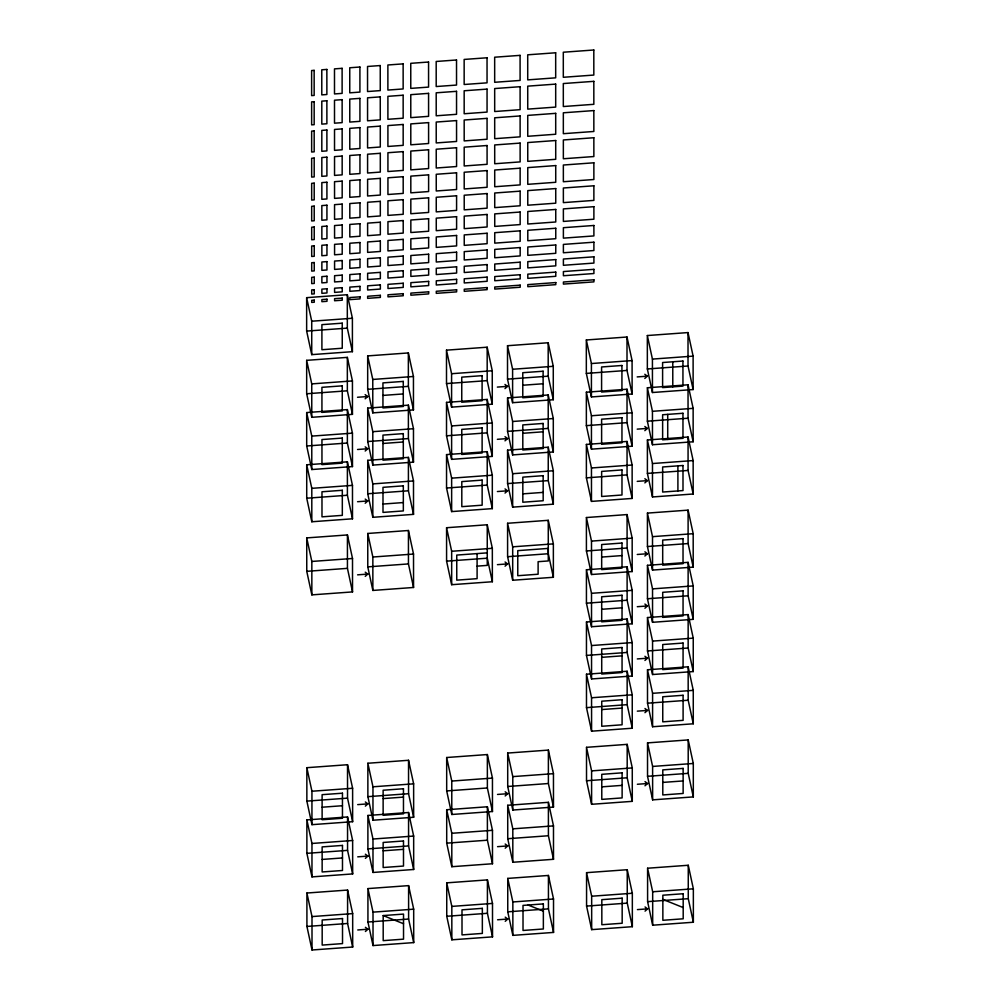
<?xml version="1.0" encoding="UTF-8"?>
<svg xmlns="http://www.w3.org/2000/svg" width="1000" height="1000" viewBox="0 0 1000 1000"><rect width="100%" height="100%" fill="white"/><g stroke="black" fill="none" stroke-linecap="round" stroke-linejoin="round"><path stroke-width="1.5" d="M365.15 398.8L367.688 396.525L365.15 394.625M365.175 451.025L367.713 448.75L365.175 446.85M365.2 503.25L367.738 500.975L365.2 499.075M504.988 388.625L507.525 386.35L504.975 384.45M505 440.85L507.55 438.575L505 436.675M365.238 576.362L367.775 574.087L365.238 572.188M505.025 493.075L507.575 490.8L505.025 488.9M644.812 378.45L647.35 376.175L644.812 374.263M644.837 430.675L647.375 428.4L644.837 426.488M505.062 566.188L507.6 563.913L505.062 562.013M644.862 482.9L647.4 480.625L644.862 478.713M365.337 806.15L367.875 803.875L365.337 801.975M644.887 556.013L647.438 553.737L644.887 551.825M365.363 858.375L367.9 856.1L365.363 854.2M644.912 608.237L647.463 605.962L644.912 604.05M644.938 660.462L647.487 658.188L644.938 656.275M505.163 795.975L507.713 793.7L505.163 791.8M365.4 931.488L367.938 929.212L365.4 927.312M644.963 712.688L647.5 710.413L644.963 708.5M505.188 848.2L507.738 845.925L505.188 844.025M645 785.8L647.537 783.525L645 781.612M505.225 921.312L507.762 919.038L505.225 917.138M645.05 911.137L647.6 908.863L645.05 906.963M306.637 297.663L347.312 294.7L352.4 318.263L352.413 351.675L311.737 354.637L306.65 331.087L306.637 297.663L311.725 321.213L311.737 354.637M311.725 321.213L352.4 318.263M306.65 331.087L347.325 328.125L352.413 351.675M306.663 360.337L347.337 357.375L352.438 380.925L352.45 414.35L311.775 417.312L306.675 393.762L306.663 360.337L311.75 383.888L311.775 417.312M367.675 355.9L408.35 352.938L413.45 376.488L413.462 409.913L372.788 412.875L367.688 389.312L367.675 355.9L372.775 379.45L372.788 412.875M446.488 350.163L487.175 347.2L492.262 370.75L492.275 404.175L451.6 407.137L446.512 383.575L446.488 350.163L451.587 373.713L451.6 407.137M507.512 345.712L548.188 342.75L553.275 366.312L553.288 399.725L512.612 402.688L507.525 379.137L507.512 345.712L512.6 369.263L512.612 402.688M586.325 339.975L627 337.013L632.087 360.575L632.112 394L591.425 396.95L586.337 373.4L586.325 339.975L591.413 363.537L591.425 396.95M647.337 335.538L688.012 332.575L693.112 356.125L693.125 389.55L652.45 392.512L647.35 368.963L647.337 335.538L652.425 359.087L652.45 392.512M311.75 383.888L352.438 380.925M372.775 379.45L413.45 376.488M451.587 373.713L492.262 370.75M512.6 369.263L553.275 366.312M591.413 363.537L632.087 360.575M652.425 359.087L693.112 356.125M306.675 393.762L347.35 390.8L352.45 414.35M367.688 389.312L408.375 386.362L413.462 409.913M446.512 383.575L487.188 380.625L492.275 404.175M507.525 379.137L548.2 376.175L553.288 399.725M586.337 373.4L627.013 370.438L632.112 394M647.35 368.963L688.025 366L693.125 389.55M357.525 397.262L367.688 396.525M382.95 395.412L403.288 393.938M497.35 387.088L507.525 386.35M522.775 385.238L543.112 383.762M637.188 376.912L647.35 376.175M306.688 412.562L347.362 409.6L352.45 433.15L352.475 466.575L311.788 469.538L306.7 445.988L306.688 412.562L311.775 436.112L311.788 469.538M367.7 408.113L408.375 405.163L413.475 428.713L413.488 462.137L372.812 465.1L367.713 441.538L367.7 408.113L372.8 431.675L372.812 465.1M446.512 402.388L487.188 399.425L492.287 422.975L492.3 456.4L451.625 459.363L446.525 435.8L446.512 402.388L451.613 425.938L451.625 459.363M507.537 397.938L548.212 394.975L553.3 418.537L553.312 451.95L512.638 454.913L507.55 431.362L507.537 397.938L512.625 421.488L512.638 454.913M586.35 392.2L627.025 389.237L632.112 412.8L632.125 446.213L591.45 449.175L586.362 425.625L586.35 392.2L591.438 415.75L591.45 449.175M647.362 387.762L688.037 384.8L693.138 408.35L693.15 441.775L652.475 444.738L647.375 421.188L647.362 387.762L652.45 411.312L652.475 444.738M311.775 436.112L352.45 433.15M372.8 431.675L413.475 428.713M451.613 425.938L492.287 422.975M512.625 421.488L553.3 418.537M591.438 415.75L632.112 412.8M652.45 411.312L693.138 408.35M306.7 445.988L347.375 443.025L352.475 466.575M367.713 441.538L408.4 438.575L413.488 462.137M446.525 435.8L487.212 432.85L492.3 456.4M507.55 431.362L548.225 428.4L553.312 451.95M586.362 425.625L627.038 422.663L632.125 446.213M647.375 421.188L688.05 418.225L693.15 441.775M382.975 443.462L403.312 441.987M522.8 433.288L543.138 431.8M357.55 449.487L367.713 448.75M497.375 439.312L507.55 438.575M637.212 429.137L647.375 428.4M306.712 464.787L347.388 461.825L352.475 485.375L352.5 518.8L311.812 521.763L306.725 498.212L306.712 464.787L311.8 488.338L311.812 521.763M367.725 460.337L408.4 457.388L413.5 480.938L413.512 514.362L372.837 517.312L367.738 493.762L367.725 460.337L372.812 483.9L372.837 517.312M446.538 454.6L487.212 451.65L492.312 475.2L492.325 508.625L451.65 511.587L446.55 488.025L446.538 454.6L451.637 478.162L451.65 511.587M507.55 450.163L548.237 447.2L553.325 470.75L553.337 504.175L512.663 507.137L507.575 483.587L507.55 450.163L512.65 473.713L512.663 507.137M586.375 444.425L627.05 441.463L632.137 465.025L632.15 498.438L591.475 501.4L586.388 477.85L586.375 444.425L591.462 467.975L591.475 501.4M647.387 439.988L688.062 437.025L693.15 460.575L693.175 494L652.487 496.962L647.4 473.413L647.387 439.988L652.475 463.537L652.487 496.962M311.8 488.338L352.475 485.375M372.812 483.9L413.5 480.938M451.637 478.162L492.312 475.2M512.65 473.713L553.325 470.75M591.462 467.975L632.137 465.025M652.475 463.537L693.15 460.575M306.725 498.212L347.4 495.25L352.5 518.8M367.738 493.762L408.425 490.8L413.512 514.362M446.55 488.025L487.238 485.075L492.325 508.625M507.575 483.587L548.25 480.625L553.337 504.175M586.388 477.85L627.062 474.888L632.15 498.438M647.4 473.413L688.075 470.45L693.175 494M357.575 501.712L367.738 500.975M497.4 491.538L507.575 490.8M637.238 481.362L647.4 480.625M383 504.05L403.338 502.562M522.825 493.862L543.162 492.388M306.737 537.9L347.425 534.938L352.512 558.488L352.525 591.912L311.85 594.875L306.762 571.325L306.737 537.9L311.837 561.45L311.85 594.875M367.762 533.462L408.438 530.5L413.525 554.05L413.55 587.475L372.863 590.438L367.775 566.875L367.762 533.462L372.85 557.013L372.863 590.438M446.575 527.725L487.25 524.763L492.337 548.312L492.362 581.737L451.675 584.7L446.587 561.15L446.575 527.725L451.662 551.275L451.675 584.7M507.587 523.275L548.263 520.312L553.362 543.875L553.375 577.288L512.7 580.25L507.6 556.7L507.587 523.275L512.688 546.825L512.7 580.25M586.4 517.537L627.075 514.575L632.175 538.138L632.188 571.562L591.512 574.513L586.413 550.962L586.4 517.537L591.5 541.1L591.512 574.513M647.425 513.1L688.1 510.138L693.188 533.688L693.2 567.112L652.525 570.075L647.438 546.525L647.425 513.1L652.513 536.65L652.525 570.075M311.837 561.45L352.512 558.488M372.85 557.013L413.525 554.05M451.662 551.275L492.337 548.312M512.688 546.825L553.362 543.875M591.5 541.1L632.175 538.138M652.513 536.65L693.188 533.688M487.262 552.863L456.75 555.075L456.763 580.15L477.1 578.663L477.088 553.6M306.762 571.325L347.438 568.362L352.525 591.912M367.775 566.875L408.45 563.925L413.55 587.475M446.587 561.15L487.262 558.188L492.362 581.737M507.6 556.7L548.288 553.737L553.375 577.288M586.413 550.962L627.1 548L632.188 571.562M647.438 546.525L688.112 543.562L693.2 567.112M357.6 574.837L367.775 574.087M477.1 566.138L487.262 565.388L487.25 524.763M497.438 564.65L507.6 563.913M601.675 557.062L622.013 555.588M637.263 554.475L647.438 553.737M586.425 569.763L627.1 566.8L632.2 590.363L632.212 623.787L591.538 626.737L586.438 603.188L586.425 569.763L591.512 593.312L591.538 626.737M647.438 565.325L688.125 562.362L693.213 585.913L693.225 619.338L652.55 622.3L647.463 598.75L647.438 565.325L652.537 588.875L652.55 622.3M591.512 593.312L632.2 590.363M652.537 588.875L693.213 585.913M586.438 603.188L627.125 600.225L632.212 623.787M647.463 598.75L688.138 595.788L693.225 619.338M601.7 609.288L622.038 607.812M637.288 606.7L647.463 605.962M586.45 621.987L627.125 619.025L632.225 642.588L632.238 676L591.562 678.962L586.462 655.413L586.45 621.987L591.538 645.537L591.562 678.962M647.463 617.55L688.15 614.587L693.238 638.138L693.25 671.562L652.575 674.525L647.487 650.975L647.463 617.55L652.562 641.1L652.575 674.525M591.538 645.537L632.225 642.588M652.562 641.1L693.238 638.138M586.462 655.413L627.137 652.45L632.238 676M647.487 650.975L688.162 648.012L693.25 671.562M601.712 657.337L622.062 655.85M637.312 658.925L647.487 658.188M586.475 674.212L627.15 671.25L632.25 694.812L632.263 728.225L591.587 731.188L586.487 707.638L586.475 674.212L591.562 697.763L591.587 731.188M647.487 669.775L688.162 666.812L693.263 690.362L693.275 723.787L652.6 726.75L647.513 703.2L647.487 669.775L652.588 693.325L652.6 726.75M591.562 697.763L632.25 694.812M652.588 693.325L693.263 690.362M586.487 707.638L627.163 704.675L632.263 728.225M647.513 703.2L688.188 700.238L693.275 723.787M601.737 709.562L622.075 708.075M637.337 711.15L647.5 710.413M306.85 767.688L347.525 764.725L352.612 788.275L352.638 821.7L311.95 824.663L306.863 801.112L306.85 767.688L311.938 791.237L311.95 824.663M367.863 763.25L408.537 760.288L413.638 783.838L413.65 817.262L372.975 820.225L367.875 796.663L367.863 763.25L372.962 786.8L372.975 820.225M446.675 757.513L487.35 754.55L492.45 778.1L492.463 811.525L451.788 814.488L446.688 790.925L446.675 757.513L451.775 781.062L451.788 814.488M507.7 753.062L548.375 750.1L553.462 773.662L553.475 807.075L512.8 810.037L507.713 786.488L507.7 753.062L512.788 776.612L512.8 810.037M586.512 747.325L627.188 744.362L632.275 767.925L632.288 801.35L591.613 804.3L586.525 780.75L586.512 747.325L591.6 770.888L591.613 804.3M647.525 742.887L688.2 739.925L693.3 763.475L693.312 796.9L652.638 799.862L647.537 776.312L647.525 742.887L652.613 766.438L652.638 799.862M311.938 791.237L352.612 788.275M372.962 786.8L413.638 783.838M451.775 781.062L492.45 778.1M512.788 776.612L553.462 773.662M591.6 770.888L632.275 767.925M652.613 766.438L693.3 763.475M306.863 801.112L347.537 798.15L352.638 821.7M367.875 796.663L408.562 793.713L413.65 817.262M446.688 790.925L487.375 787.975L492.463 811.525M507.713 786.488L548.387 783.525L553.475 807.075M586.525 780.75L627.2 777.788L632.288 801.35M647.537 776.312L688.213 773.35L693.312 796.9M383.137 798.587L403.475 797.113M322.113 807.212L342.463 805.725M357.713 804.613L367.875 803.875M497.537 794.438L507.713 793.7M601.775 786.85L622.112 785.375M637.375 784.262L647.537 783.525M662.788 782.412L683.138 780.938M306.875 819.912L347.55 816.95L352.638 840.5L352.663 873.925L311.975 876.888L306.887 853.337L306.875 819.912L311.962 843.462L311.975 876.888M367.887 815.462L408.562 812.513L413.663 836.062L413.675 869.488L373 872.45L367.9 848.888L367.887 815.462L372.975 839.025L373 872.45M446.7 809.737L487.375 806.775L492.475 830.325L492.488 863.75L451.812 866.712L446.712 843.15L446.7 809.737L451.8 833.288L451.812 866.712M507.713 805.288L548.4 802.325L553.488 825.888L553.5 859.3L512.825 862.262L507.738 838.713L507.713 805.288L512.812 828.838L512.825 862.262M311.962 843.462L352.638 840.5M372.975 839.025L413.663 836.062M451.8 833.288L492.475 830.325M512.812 828.838L553.488 825.888M306.887 853.337L347.562 850.375L352.663 873.925M367.9 848.888L408.587 845.938L413.675 869.488M446.712 843.15L487.4 840.2L492.488 863.75M507.738 838.713L548.413 835.75L553.5 859.3M383.15 850.812L403.5 849.338M322.137 859.438L342.475 857.95M357.738 856.838L367.9 856.1M497.562 846.663L507.738 845.925M306.9 893.025L347.587 890.062L352.675 913.612L352.688 947.038L312.013 950L306.925 926.45L306.9 893.025L312 916.575L312.013 950M367.925 888.587L408.6 885.625L413.688 909.175L413.713 942.6L373.025 945.562L367.938 922.013L367.925 888.587L373.013 912.138L373.025 945.562M446.737 882.85L487.413 879.887L492.5 903.438L492.525 936.862L451.838 939.825L446.75 916.275L446.737 882.85L451.825 906.4L451.838 939.825M507.75 878.4L548.425 875.45L553.525 899L553.538 932.425L512.863 935.375L507.762 911.825L507.75 878.4L512.85 901.963L512.863 935.375M586.562 872.663L627.238 869.712L632.337 893.263L632.35 926.688L591.675 929.638L586.575 906.087L586.562 872.663L591.663 896.225L591.675 929.638M647.588 868.225L688.263 865.263L693.35 888.812L693.363 922.237L652.688 925.2L647.6 901.65L647.588 868.225L652.675 891.775L652.688 925.2M312 916.575L352.675 913.612M373.013 912.138L413.688 909.175M451.825 906.4L492.5 903.438M512.85 901.963L553.525 899M591.663 896.225L632.337 893.263M652.675 891.775L693.35 888.812M383.188 915.575L403.525 914.087L403.537 939.163L383.2 940.638L383.188 915.575L403.525 923.737M306.925 926.45L347.6 923.487L352.688 947.038M367.938 922.013L408.612 919.05L413.713 942.6M446.75 916.275L487.425 913.312L492.525 936.862M507.762 911.825L548.45 908.863L553.538 932.425M586.575 906.087L627.263 903.125L632.35 926.688M647.6 901.65L688.275 898.688L693.363 922.237M357.762 929.963L367.938 929.212M497.6 919.775L507.762 919.038M637.425 909.6L647.6 908.863M662.85 899.4L683.188 907.562M528.1 905.025L543.362 911.15M688.012 332.575L688.025 366M688.037 384.8L688.05 418.225M688.062 437.025L688.075 470.45M688.1 510.138L688.112 543.562M688.125 562.362L688.138 595.788M688.15 614.587L688.162 648.012M688.162 666.812L688.188 700.238M688.2 739.925L688.213 773.35M688.263 865.263L688.275 898.688M677.9 465.863L677.913 490.938M672.775 361.788L672.788 386.85M667.712 414.387L667.725 439.45M627 337.013L627.013 370.438M627.025 389.237L627.038 422.663M627.05 441.463L627.062 474.888M627.075 514.575L627.1 548M627.1 566.8L627.125 600.225M627.125 619.025L627.137 652.45M627.15 671.25L627.163 704.675M627.188 744.362L627.2 777.788M627.238 869.712L627.263 903.125M548.188 342.75L548.2 376.175M548.212 394.975L548.225 428.4M548.237 447.2L548.25 480.625M548.263 520.312L548.288 553.737M548.375 750.1L548.387 783.525M548.4 802.325L548.413 835.75M548.425 875.45L548.45 908.863M487.175 347.2L487.188 380.625M487.188 399.425L487.212 432.85M487.212 451.65L487.238 485.075M487.35 754.55L487.375 787.975M487.375 806.775L487.4 840.2M487.413 879.887L487.425 913.312M408.35 352.938L408.375 386.362M408.375 405.163L408.4 438.575M408.4 457.388L408.425 490.8M408.438 530.5L408.45 563.925M408.537 760.288L408.562 793.713M408.562 812.513L408.587 845.938M408.6 885.625L408.612 919.05M347.312 294.7L347.325 328.125M347.337 357.375L347.35 390.8M347.362 409.6L347.375 443.025M347.388 461.825L347.4 495.25M347.425 534.938L347.438 568.362M347.525 764.725L347.537 798.15M347.55 816.95L347.562 850.375M347.587 890.062L347.6 923.487M314.15 70.362L311.613 70.537L311.625 95.612L314.163 95.425L314.15 70.362M326.863 69.425L321.775 69.8L321.788 94.875L326.875 94.5L326.863 69.425M342.113 68.325L334.487 68.875L334.5 93.938L342.125 93.387L342.113 68.325M359.913 67.025L349.75 67.763L349.762 92.837L359.925 92.088L359.913 67.025M380.25 65.55L367.537 66.475L367.55 91.538L380.262 90.612L380.25 65.55M403.137 63.875L387.875 64.987L387.887 90.062L403.15 88.95L403.137 63.875M428.562 62.025L410.763 63.325L410.775 88.387L428.575 87.1L428.562 62.025M456.525 59.988L436.188 61.475L436.2 86.538L456.538 85.062L456.525 59.988M487.038 57.775L464.15 59.438L464.162 84.5L487.05 82.837L487.038 57.775M520.087 55.362L494.663 57.213L494.675 82.287L520.1 80.438L520.087 55.362M555.675 52.775L527.712 54.812L527.725 79.875L555.688 77.838L555.675 52.775M593.812 50L563.3 52.225L563.312 77.287L593.825 75.062L593.812 50M314.163 101.688L311.625 101.875L311.637 124.85L314.175 124.675L314.163 101.688M326.875 100.763L321.8 101.137L321.8 124.113L326.887 123.75L326.875 100.763M342.137 99.65L334.5 100.213L334.513 123.188L342.137 122.638L342.137 99.65M359.925 98.362L349.762 99.1L349.775 122.075L359.938 121.337L359.925 98.362M380.262 96.875L367.562 97.8L367.562 120.787L380.275 119.862L380.262 96.875M403.15 95.213L387.9 96.325L387.9 119.3L403.162 118.188L403.15 95.213M428.575 93.362L410.775 94.663L410.788 117.638L428.587 116.337L428.575 93.362M456.538 91.325L436.2 92.812L436.213 115.787L456.55 114.312L456.538 91.325M487.05 89.113L464.162 90.775L464.175 113.75L487.062 112.088L487.05 89.113M520.1 86.7L494.675 88.55L494.688 111.525L520.112 109.675L520.1 86.7M555.688 84.113L527.725 86.15L527.737 109.125L555.7 107.088L555.688 84.113M593.825 81.337L563.312 83.55L563.325 106.538L593.837 104.312L593.825 81.337M314.175 130.938L311.637 131.125L311.65 152.012L314.188 151.825L314.175 130.938M326.887 130.013L321.812 130.387L321.812 151.275L326.9 150.9L326.887 130.013M342.15 128.9L334.525 129.45L334.525 150.35L342.15 149.787L342.15 128.9M359.938 127.6L349.775 128.35L349.787 149.238L359.95 148.5L359.938 127.6M380.288 126.125L367.575 127.05L367.575 147.938L380.288 147.012L380.288 126.125M403.162 124.462L387.912 125.575L387.912 146.463L403.175 145.35L403.162 124.462M428.587 122.613L410.788 123.9L410.8 144.8L428.6 143.5L428.587 122.613M456.55 120.575L436.213 122.05L436.225 142.938L456.562 141.463L456.55 120.575M487.062 118.35L464.175 120.013L464.188 140.912L487.075 139.238L487.062 118.35M520.112 115.95L494.688 117.8L494.7 138.688L520.125 136.838L520.112 115.95M555.7 113.35L527.737 115.388L527.75 136.287L555.712 134.25L555.7 113.35M593.837 110.575L563.337 112.8L563.337 133.688L593.85 131.475L593.837 110.575M314.188 158.088L311.65 158.275L311.663 177.075L314.2 176.9L314.188 158.088M326.9 157.162L321.825 157.537L321.825 176.337L326.912 175.963L326.9 157.162M342.163 156.062L334.538 156.613L334.538 175.413L342.163 174.862L342.163 156.062M359.95 154.762L349.787 155.5L349.8 174.3L359.963 173.562L359.95 154.762M380.3 153.287L367.587 154.213L367.587 173.012L380.3 172.087L380.3 153.287M403.175 151.613L387.925 152.725L387.925 171.525L403.188 170.413L403.175 151.613M428.6 149.762L410.8 151.062L410.812 169.862L428.612 168.562L428.6 149.762M456.562 147.725L436.225 149.213L436.238 168.012L456.575 166.525L456.562 147.725M487.075 145.512L464.188 147.175L464.2 165.975L487.088 164.312L487.075 145.512M520.125 143.1L494.7 144.95L494.712 163.75L520.138 161.9L520.125 143.1M555.712 140.512L527.75 142.55L527.762 161.35L555.725 159.312L555.712 140.512M593.85 137.738L563.35 139.963L563.35 158.763L593.862 156.537L593.85 137.738M314.2 183.162L311.663 183.35L311.675 200.062L314.212 199.875L314.2 183.162M326.912 182.237L321.838 182.6L321.838 199.312L326.925 198.95L326.912 182.237M342.175 181.125L334.538 181.675L334.55 198.388L342.175 197.838L342.175 181.125M359.963 179.825L349.8 180.575L349.8 197.288L359.975 196.537L359.963 179.825M380.3 178.35L367.6 179.275L367.6 195.987L380.312 195.062L380.3 178.35M403.188 176.688L387.938 177.8L387.938 194.5L403.2 193.4L403.188 176.688M428.612 174.838L410.812 176.125L410.825 192.838L428.612 191.55L428.612 174.838M456.575 172.8L436.238 174.275L436.25 190.987L456.587 189.513L456.575 172.8M487.088 170.575L464.2 172.237L464.212 188.95L487.088 187.288L487.088 170.575M520.138 168.175L494.712 170.025L494.725 186.737L520.138 184.887L520.138 168.175M555.725 165.575L527.762 167.613L527.775 184.325L555.737 182.288L555.725 165.575M593.862 162.8L563.35 165.025L563.362 181.737L593.875 179.513L593.862 162.8M314.212 206.137L311.675 206.325L311.675 220.95L314.225 220.763L314.212 206.137M326.925 205.212L321.838 205.588L321.85 220.212L326.938 219.838L326.925 205.212M342.175 204.1L334.55 204.662L334.562 219.288L342.188 218.725L342.175 204.1M359.975 202.812L349.812 203.55L349.812 218.175L359.988 217.438L359.975 202.812M380.312 201.325L367.6 202.25L367.612 216.875L380.325 215.95L380.312 201.325M403.2 199.662L387.938 200.775L387.95 215.4L403.2 214.288L403.2 199.662M428.625 197.812L410.825 199.112L410.825 213.725L428.625 212.438L428.625 197.812M456.587 195.775L436.25 197.262L436.25 211.875L456.587 210.4L456.587 195.775M487.1 193.55L464.212 195.225L464.225 209.85L487.1 208.175L487.1 193.55M520.15 191.15L494.725 193L494.725 207.625L520.15 205.775L520.15 191.15M555.737 188.562L527.775 190.6L527.775 205.212L555.75 203.188L555.737 188.562M593.875 185.787L563.362 188L563.375 202.625L593.875 200.4L593.875 185.787M314.225 227.025L311.688 227.213L311.688 239.75L314.225 239.562L314.225 227.025M326.938 226.1L321.85 226.475L321.863 239.013L326.938 238.637L326.938 226.1M342.188 225L334.562 225.55L334.575 238.088L342.2 237.525L342.188 225M359.988 223.7L349.812 224.438L349.825 236.975L359.988 236.238L359.988 223.7M380.325 222.213L367.612 223.137L367.625 235.675L380.337 234.75L380.325 222.213M403.212 220.55L387.95 221.663L387.962 234.2L403.212 233.088L403.212 220.55M428.625 218.7L410.838 220L410.838 232.525L428.638 231.238L428.625 218.7M456.6 216.663L436.262 218.15L436.262 230.675L456.6 229.2L456.6 216.663M487.1 214.45L464.225 216.112L464.225 228.65L487.113 226.975L487.1 214.45M520.15 212.037L494.738 213.888L494.738 226.425L520.163 224.575L520.15 212.037M555.75 209.45L527.788 211.488L527.788 224.013L555.75 221.988L555.75 209.45M593.888 206.675L563.375 208.9L563.387 221.425L593.888 219.213L593.888 206.675M314.237 245.825L311.688 246.012L311.7 256.462L314.237 256.275L314.237 245.825M326.95 244.9L321.863 245.275L321.863 255.725L326.95 255.35L326.95 244.9M342.2 243.8L334.575 244.35L334.575 254.8L342.2 254.237L342.2 243.8M360 242.5L349.825 243.238L349.825 253.688L360 252.95L360 242.5M380.337 241.012L367.625 241.95L367.625 252.387L380.337 251.462L380.337 241.012M403.212 239.35L387.962 240.463L387.962 250.912L403.225 249.8L403.212 239.35M428.638 237.5L410.838 238.8L410.85 249.237L428.65 247.95L428.638 237.5M456.6 235.463L436.262 236.95L436.275 247.387L456.613 245.912L456.6 235.463M487.113 233.25L464.237 234.913L464.237 245.362L487.113 243.688L487.113 233.25M520.163 230.837L494.738 232.688L494.75 243.137L520.175 241.287L520.163 230.837M555.763 228.25L527.788 230.287L527.8 240.725L555.763 238.7L555.763 228.25M593.888 225.475L563.387 227.7L563.387 238.137L593.9 235.925L593.888 225.475M314.237 262.538L311.7 262.725L311.7 271.087L314.25 270.9L314.237 262.538M326.95 261.613L321.863 261.988L321.875 270.338L326.962 269.975L326.95 261.613M342.212 260.512L334.575 261.062L334.588 269.413L342.212 268.863L342.212 260.512M360 259.212L349.837 259.95L349.837 268.312L360.012 267.562L360 259.212M380.337 257.725L367.625 258.65L367.638 267.013L380.35 266.087L380.337 257.725M403.225 256.062L387.975 257.175L387.975 265.538L403.225 264.425L403.225 256.062M428.65 254.213L410.85 255.512L410.85 263.863L428.65 262.575L428.65 254.213M456.613 252.175L436.275 253.663L436.275 262.013L456.613 260.538L456.613 252.175M487.125 249.963L464.237 251.625L464.25 259.975L487.125 258.312L487.125 249.963M520.175 247.55L494.75 249.4L494.75 257.762L520.175 255.912L520.175 247.55M555.763 244.963L527.8 247L527.8 255.35L555.763 253.312L555.763 244.963M593.9 242.188L563.387 244.412L563.4 252.763L593.9 250.538L593.9 242.188M314.25 277.162L311.7 277.35L311.712 283.612L314.25 283.438L314.25 277.162M326.962 276.238L321.875 276.613L321.875 282.875L326.962 282.512L326.962 276.238M342.212 275.125L334.588 275.688L334.588 281.95L342.212 281.4L342.212 275.125M360.012 273.837L349.837 274.575L349.837 280.837L360.012 280.1L360.012 273.837M380.35 272.35L367.638 273.275L367.638 279.55L380.35 278.625L380.35 272.35M403.225 270.688L387.975 271.8L387.975 278.062L403.237 276.95L403.225 270.688M428.65 268.837L410.863 270.138L410.863 276.4L428.663 275.1L428.65 268.837M456.625 266.8L436.275 268.288L436.287 274.55L456.625 273.062L456.625 266.8M487.125 264.575L464.25 266.25L464.25 272.512L487.125 270.85L487.125 264.575M520.175 262.175L494.75 264.025L494.762 270.287L520.188 268.438L520.175 262.175M555.775 259.587L527.8 261.625L527.812 267.887L555.775 265.85L555.775 259.587M593.913 256.812L563.4 259.025L563.4 265.3L593.913 263.075L593.913 256.812M314.25 289.7L311.712 289.887L311.712 294.062L314.25 293.875L314.25 289.7M326.962 288.775L321.875 289.137L321.887 293.325L326.962 292.95L326.962 288.775M342.225 287.663L334.588 288.212L334.6 292.4L342.225 291.837L342.225 287.663M360.012 286.363L349.85 287.113L349.85 291.288L360.012 290.55L360.012 286.363M380.35 284.887L367.638 285.812L367.65 289.988L380.363 289.062L380.35 284.887M403.237 283.225L387.987 284.337L387.987 288.512L403.237 287.4L403.237 283.225M428.663 281.375L410.863 282.663L410.863 286.85L428.663 285.55L428.663 281.375M456.625 279.337L436.287 280.812L436.287 285L456.625 283.512L456.625 279.337M487.137 277.113L464.25 278.775L464.25 282.962L487.137 281.288L487.137 277.113M520.188 274.713L494.762 276.562L494.762 280.738L520.188 278.888L520.188 274.713M555.775 272.113L527.812 274.15L527.812 278.337L555.775 276.3L555.775 272.113M593.913 269.337L563.4 271.562L563.413 275.738L593.913 273.525L593.913 269.337M314.262 300.138L311.712 300.325L311.712 302.413L314.262 302.238L314.262 300.138M326.975 299.212L321.887 299.587L321.887 301.675L326.975 301.312L326.975 299.212M342.225 298.113L334.6 298.663L334.6 300.75L342.225 300.2L342.225 298.113M360.025 296.812L349.85 297.55L349.85 299.637L360.025 298.9L360.025 296.812M380.363 295.338L367.65 296.262L367.65 298.35L380.363 297.425L380.363 295.338M403.237 293.663L387.987 294.775L387.987 296.863L403.237 295.75L403.237 293.663M428.663 291.812L410.863 293.113L410.863 295.2L428.663 293.9L428.663 291.812M456.625 289.775L436.287 291.262L436.287 293.35L456.625 291.875L456.625 289.775M487.137 287.562L464.263 289.225L464.263 291.312L487.137 289.65L487.137 287.562M520.188 285.15L494.762 287L494.762 289.088L520.188 287.238L520.188 285.15M555.788 282.562L527.812 284.6L527.812 286.688L555.788 284.65L555.788 282.562M593.913 279.788L563.413 282.013L563.413 284.1L593.913 281.875L593.913 279.788M342.238 323.175L321.9 324.65L321.912 349.725L342.25 348.237L342.238 323.175M342.262 385.85L321.925 387.325L321.938 412.388L342.275 410.913L342.262 385.85M403.275 381.4L382.938 382.887L382.95 407.95L403.288 406.475L403.275 381.4M482.1 375.662L461.75 377.15L461.763 402.212L482.1 400.737L482.1 375.662M543.112 371.225L522.775 372.7L522.788 397.775L543.125 396.287L543.112 371.225M621.925 365.487L601.587 366.975L601.6 392.038L621.938 390.562L621.925 365.487M682.938 361.05L662.6 362.525L662.613 387.6L682.95 386.112L682.938 361.05M342.287 438.075L321.95 439.55L321.962 464.613L342.3 463.137L342.287 438.075M403.3 433.625L382.962 435.112L382.975 460.175L403.312 458.7L403.3 433.625M482.113 427.887L461.775 429.375L461.788 454.438L482.125 452.962L482.113 427.887M543.138 423.45L522.8 424.925L522.812 450L543.15 448.512L543.138 423.45M621.95 417.713L601.613 419.188L601.625 444.263L621.962 442.775L621.95 417.713M682.962 413.275L662.625 414.75L662.638 439.825L682.975 438.338L682.962 413.275M342.312 490.288L321.975 491.775L321.987 516.838L342.325 515.363L342.312 490.288M403.325 485.85L382.987 487.337L383 512.4L403.338 510.925L403.325 485.85M482.137 480.112L461.8 481.6L461.812 506.662L482.15 505.188L482.137 480.112M543.162 475.675L522.825 477.15L522.825 502.225L543.175 500.737L543.162 475.675M621.975 469.938L601.638 471.413L601.65 496.488L621.987 495L621.975 469.938M682.987 465.5L662.65 466.975L662.663 492.05L683 490.562L682.987 465.5M548.275 548.413L517.762 550.638L517.775 575.712L538.112 574.225L538.112 561.688L548.288 560.95L548.275 548.413M622 543.05L601.663 544.538L601.675 569.6L622.013 568.125L622 543.05M683.025 538.612L662.688 540.087L662.7 565.163L683.037 563.675L683.025 538.612M622.025 595.275L601.688 596.763L601.7 621.825L622.038 620.337L622.025 595.275M683.05 590.837L662.712 592.312L662.712 617.388L683.062 615.9L683.05 590.837M622.05 647.5L601.712 648.975L601.725 674.05L622.062 672.562L622.05 647.5M683.075 643.062L662.725 644.538L662.738 669.613L683.075 668.125L683.075 643.062M622.075 699.725L601.737 701.2L601.75 726.275L622.087 724.788L622.075 699.725M683.088 695.288L662.75 696.762L662.763 721.838L683.1 720.35L683.088 695.288M342.45 793.2L322.113 794.675L322.125 819.737L342.463 818.263L342.45 793.2M403.462 788.75L383.125 790.238L383.137 815.3L403.475 813.825L403.462 788.75M622.112 772.837L601.775 774.325L601.788 799.388L622.125 797.913L622.112 772.837M683.125 768.4L662.788 769.875L662.8 794.95L683.138 793.462L683.125 768.4M342.475 845.425L322.137 846.9L322.15 871.963L342.488 870.487L342.475 845.425M403.488 840.975L383.15 842.463L383.162 867.525L403.5 866.05L403.488 840.975M342.512 918.538L322.175 920.013L322.175 945.088L342.525 943.6L342.512 918.538M482.337 908.35L462 909.837L462.013 934.9L482.35 933.425L482.337 908.35M543.35 903.913L523.013 905.4L523.025 930.462L543.362 928.988L543.35 903.913M622.163 898.175L601.825 899.663L601.838 924.725L622.175 923.25L622.163 898.175M683.188 893.737L662.85 895.212L662.862 920.288L683.2 918.8L683.188 893.737"/></g></svg>
